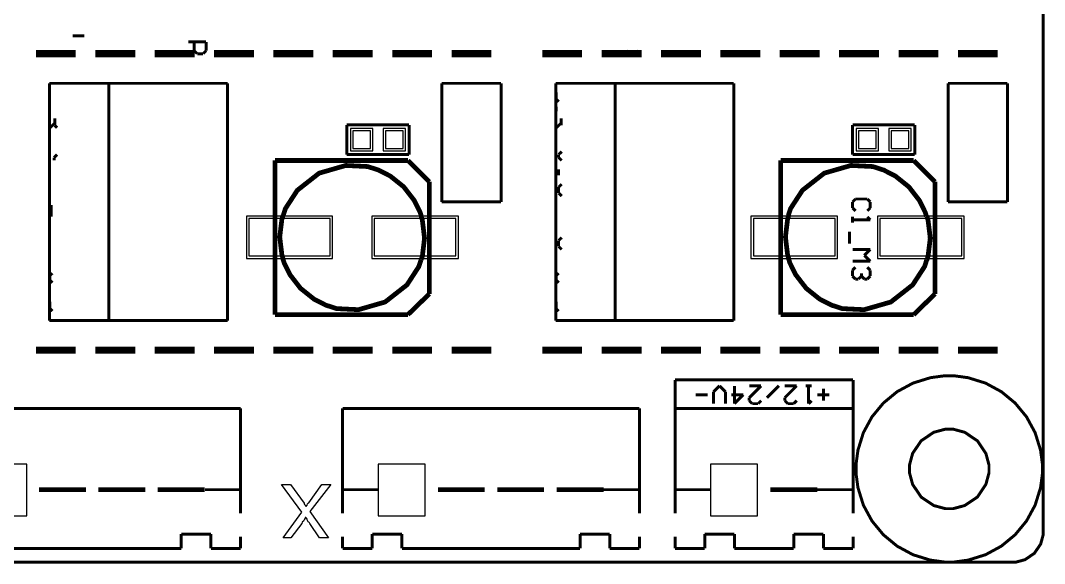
# Model space of a CAD drawing. Extents: x -110 to 1, y -84 to 0.
# Drawn here: x -43.24 to 0.58, y -83.92 to -60.68 of the extents above; entities that cross this region are included whole.
import ezdxf

# ---------------------------------------------------------------- set-up
doc = ezdxf.new("R2010")
doc.units = 0
doc.header["$MEASUREMENT"] = 0

msp = doc.modelspace()

# ---------------------------------------------------------------- linework, layer by layer
at = {"color": 0}
for points, const_width in [([(0.518, -1.131), (0.518, -82.587)], 0.127), ([(-41.72, -61.95), (-41.72, -62.255)], 1.702), ([(-41.008, -61.341), (-40.501, -61.341)], 0.127), ([(-39.18, -61.95), (-39.18, -62.255)], 1.702), ([(-36.64, -61.95), (-36.64, -62.255)], 1.702), ([(-34.1, -61.95), (-34.1, -62.255)], 1.702), ([(-31.561, -61.95), (-31.561, -62.255)], 1.702), ([(-29.021, -61.95), (-29.021, -62.255)], 1.702), ([(-26.481, -61.95), (-26.481, -62.255)], 1.702), ([(-23.941, -61.95), (-23.941, -62.255)], 1.702), ([(-20.055, -61.95), (-20.055, -62.255)], 1.702), ([(-17.515, -61.95), (-17.515, -62.255)], 1.702), ([(-14.975, -61.95), (-14.975, -62.255)], 1.702), ([(-12.436, -61.95), (-12.436, -62.255)], 1.702), ([(-9.896, -61.95), (-9.896, -62.255)], 1.702), ([(-7.356, -61.95), (-7.356, -62.255)], 1.702), ([(-4.816, -61.95), (-4.816, -62.255)], 1.702), ([(-2.276, -61.95), (-2.276, -62.255)], 1.702), ([(-36.056, -61.595), (-35.294, -61.595)], 0.127), ([(-35.802, -61.975), (-35.802, -61.595)], 0.127), ([(-35.294, -61.595), (-35.294, -61.975)], 0.127), ([(-35.675, -62.102), (-35.802, -61.975)], 0.127), ([(-35.421, -62.102), (-35.675, -62.102)], 0.127), ([(-35.294, -61.975), (-35.421, -62.102)], 0.127), ([(-17.16, -62.102), (-17.287, -61.975)], 0.127), ([(-16.906, -62.102), (-17.16, -62.102)], 0.127), ([(-16.779, -61.975), (-16.906, -62.102)], 0.127), ([(-41.999, -63.371), (-41.999, -73.525)], 0.127), ([(-39.459, -63.371), (-41.999, -63.371)], 0.127), ([(-39.459, -63.371), (-39.459, -73.525)], 0.127), ([(-39.459, -63.371), (-39.459, -73.525)], 0.127), ([(-34.379, -63.371), (-39.459, -63.371)], 0.127), ([(-34.379, -63.371), (-34.379, -73.525)], 0.127), ([(-25.211, -63.371), (-25.211, -68.448)], 0.127), ([(-22.671, -63.371), (-25.211, -63.371)], 0.127), ([(-22.671, -63.371), (-22.671, -68.448)], 0.127), ([(-20.335, -63.371), (-20.335, -73.525)], 0.127), ([(-17.795, -63.371), (-20.335, -63.371)], 0.127), ([(-17.795, -63.371), (-17.795, -73.525)], 0.127), ([(-17.795, -63.371), (-17.795, -73.525)], 0.127), ([(-12.715, -63.371), (-17.795, -63.371)], 0.127), ([(-12.715, -63.371), (-12.715, -73.525)], 0.127), ([(-3.546, -63.371), (-3.546, -68.448)], 0.127), ([(-1.006, -63.371), (-3.546, -63.371)], 0.127), ([(-1.006, -63.371), (-1.006, -68.448)], 0.127), ([(-20.309, -63.752), (-20.309, -64.057)], 0.127), ([(-20.309, -64.057), (-20.208, -64.158)], 0.127), ([(-20.309, -64.463), (-20.309, -64.362)], 0.127), ([(-20.309, -64.362), (-20.309, -64.564)], 0.127), ([(-41.771, -65.174), (-41.771, -64.869)], 0.127), ([(-20.106, -65.174), (-20.106, -64.869)], 0.127), ([(-41.771, -65.072), (-41.974, -65.275)], 0.127), ([(-41.669, -65.275), (-41.771, -65.174)], 0.127), ([(-29.274, -65.148), (-29.274, -66.418)], 0.127), ([(-26.608, -65.148), (-29.274, -65.148)], 0.127), ([(-26.608, -65.148), (-26.608, -66.418)], 0.127), ([(-20.106, -65.072), (-20.309, -65.275)], 0.127), ([(-7.635, -65.148), (-7.635, -66.418)], 0.127), ([(-4.969, -65.148), (-7.635, -65.148)], 0.127), ([(-4.969, -65.148), (-4.969, -66.418)], 0.127), ([(-41.796, -66.545), (-41.669, -66.418)], 0.127), ([(-41.796, -66.672), (-41.796, -66.545)], 0.127), ([(-32.348, -66.672), (-32.348, -68.88)], 0.203), ([(-26.659, -66.672), (-32.348, -66.672)], 0.203), ([(-26.608, -66.418), (-29.274, -66.418)], 0.127), ([(-26.659, -66.672), (-25.744, -67.585)], 0.203), ([(-20.208, -66.418), (-20.08, -66.291)], 0.127), ([(-20.208, -66.545), (-20.208, -66.418)], 0.127), ([(-20.08, -66.672), (-20.208, -66.545)], 0.127), ([(-10.708, -66.672), (-10.708, -68.88)], 0.203), ([(-5.019, -66.672), (-10.708, -66.672)], 0.203), ([(-4.969, -66.418), (-7.635, -66.418)], 0.127), ([(-5.019, -66.672), (-4.105, -67.585)], 0.203), ([(-31.995, -69.019), (-31.902, -68.733), (-31.392, -67.948), (-30.458, -67.215), (-29.316, -66.885), (-28.38, -66.932), (-28.094, -67.024), (-27.917, -67.081), (-27.414, -67.339), (-26.837, -67.801), (-26.385, -68.385), (-26.136, -68.892), (-26.082, -69.069)], 0.203), ([(-20.208, -67.052), (-20.208, -67.306)], 0.127), ([(-10.381, -69.019), (-10.288, -68.733), (-9.778, -67.948), (-8.844, -67.215), (-7.703, -66.885), (-6.767, -66.932), (-6.48, -67.024), (-6.303, -67.081), (-5.8, -67.339), (-5.223, -67.801), (-4.771, -68.385), (-4.522, -68.892), (-4.468, -69.069)], 0.203), ([(-20.208, -67.306), (-20.208, -67.179)], 0.127), ([(-25.744, -67.585), (-25.744, -68.88)], 0.203), ([(-20.208, -67.813), (-20.08, -67.687)], 0.127), ([(-20.208, -68.067), (-20.208, -67.813)], 0.127), ([(-4.105, -67.585), (-4.105, -68.88)], 0.203), ([(-20.08, -68.194), (-20.208, -68.067)], 0.127), ([(-7.508, -68.321), (-7.635, -68.448)], 0.127), ([(-7.001, -68.321), (-7.508, -68.321)], 0.127), ([(-6.874, -68.448), (-7.001, -68.321)], 0.127), ([(-41.923, -68.575), (-41.923, -69.083)], 0.127), ([(-32.348, -68.88), (-32.348, -71.088)], 0.203), ([(-25.744, -68.88), (-25.744, -71.088)], 0.203), ([(-22.671, -68.448), (-25.211, -68.448)], 0.127), ([(-20.335, -68.448), (-20.335, -68.956)], 0.127), ([(-10.708, -68.88), (-10.708, -71.088)], 0.203), ([(-7.635, -68.448), (-7.635, -68.702)], 0.127), ([(-7.635, -68.702), (-7.508, -68.829)], 0.127), ([(-7.001, -68.829), (-6.874, -68.702)], 0.127), ([(-6.874, -68.702), (-6.874, -68.448)], 0.127), ([(-4.105, -68.88), (-4.105, -71.088)], 0.203), ([(-1.006, -68.448), (-3.546, -68.448)], 0.127), ([(-32.003, -70.873), (-32.05, -70.722), (-32.144, -69.946), (-32.05, -69.171), (-32.003, -69.019)], 0.203), ([(-26.09, -69.07), (-26.042, -69.221), (-25.948, -69.997), (-26.042, -70.773), (-26.09, -70.923)], 0.203), ([(-10.364, -70.873), (-10.411, -70.722), (-10.505, -69.946), (-10.411, -69.171), (-10.364, -69.019)], 0.203), ([(-7.635, -69.083), (-7.635, -69.337)], 0.127), ([(-7.635, -69.337), (-7.635, -69.21)], 0.127), ([(-7.635, -69.21), (-6.874, -69.21)], 0.127), ([(-6.874, -69.21), (-7.001, -69.083)], 0.127), ([(-4.45, -69.07), (-4.403, -69.221), (-4.308, -69.997), (-4.403, -70.773), (-4.45, -70.923)], 0.203), ([(-7.762, -69.717), (-7.762, -70.225)], 0.127), ([(-20.208, -70.098), (-20.08, -69.971)], 0.127), ([(-20.208, -70.352), (-20.208, -70.098)], 0.127), ([(-20.08, -70.479), (-20.208, -70.352)], 0.127), ([(-7.635, -70.479), (-6.874, -70.479)], 0.127), ([(-6.874, -70.479), (-7.128, -70.733)], 0.127), ([(-26.098, -70.923), (-26.19, -71.21), (-26.7, -71.996), (-27.634, -72.728), (-28.775, -73.057), (-29.711, -73.011), (-29.998, -72.918), (-30.175, -72.862), (-30.678, -72.604), (-31.255, -72.143), (-31.707, -71.558), (-31.956, -71.051), (-32.011, -70.873)], 0.203), ([(-4.458, -70.923), (-4.55, -71.21), (-5.06, -71.996), (-5.995, -72.728), (-7.136, -73.057), (-8.072, -73.011), (-8.359, -72.918), (-8.536, -72.862), (-9.039, -72.604), (-9.616, -72.143), (-10.068, -71.558), (-10.317, -71.051), (-10.371, -70.873)], 0.203), ([(-6.874, -70.987), (-7.635, -70.987)], 0.127), ([(-7.128, -70.733), (-6.874, -70.987)], 0.127), ([(-32.348, -71.088), (-32.348, -73.271)], 0.203), ([(-25.744, -71.088), (-25.744, -72.382)], 0.203), ([(-10.708, -71.088), (-10.708, -73.271)], 0.203), ([(-7.635, -71.367), (-7.508, -71.241)], 0.127), ([(-7.635, -71.621), (-7.635, -71.367)], 0.127), ([(-7.001, -71.241), (-6.874, -71.367)], 0.127), ([(-6.874, -71.367), (-6.874, -71.621)], 0.127), ([(-4.105, -71.088), (-4.105, -72.382)], 0.203), ([(-41.872, -71.495), (-41.974, -71.596)], 0.127), ([(-41.974, -71.596), (-41.974, -71.799)], 0.127), ([(-41.974, -71.799), (-41.872, -71.901)], 0.127), ([(-20.208, -71.495), (-20.309, -71.596)], 0.127), ([(-20.309, -71.596), (-20.309, -71.799)], 0.127), ([(-20.309, -71.799), (-20.208, -71.901)], 0.127), ([(-7.508, -71.748), (-7.635, -71.621)], 0.127), ([(-7.381, -71.748), (-7.508, -71.748)], 0.127), ([(-7.254, -71.621), (-7.381, -71.748)], 0.127), ([(-7.254, -71.621), (-7.254, -71.495)], 0.127), ([(-7.254, -71.495), (-7.254, -71.621)], 0.127), ([(-7.128, -71.748), (-7.254, -71.621)], 0.127), ([(-7.001, -71.748), (-7.128, -71.748)], 0.127), ([(-6.874, -71.621), (-7.001, -71.748)], 0.127), ([(-25.744, -72.382), (-26.659, -73.271)], 0.203), ([(-4.105, -72.382), (-5.019, -73.271)], 0.203), ([(-41.974, -72.713), (-41.974, -73.017)], 0.127), ([(-20.309, -72.713), (-20.309, -73.017)], 0.127), ([(-41.974, -73.017), (-41.872, -73.119)], 0.127), ([(-26.659, -73.271), (-32.348, -73.271)], 0.203), ([(-20.309, -73.017), (-20.208, -73.119)], 0.127), ([(-5.019, -73.271), (-10.708, -73.271)], 0.203), ([(-39.459, -73.525), (-41.999, -73.525)], 0.127), ([(-34.379, -73.525), (-39.459, -73.525)], 0.127), ([(-17.795, -73.525), (-20.335, -73.525)], 0.127), ([(-12.715, -73.525), (-17.795, -73.525)], 0.127), ([(-41.72, -74.642), (-41.72, -74.946)], 1.702), ([(-39.18, -74.642), (-39.18, -74.946)], 1.702), ([(-36.64, -74.642), (-36.64, -74.946)], 1.702), ([(-34.1, -74.642), (-34.1, -74.946)], 1.702), ([(-31.561, -74.642), (-31.561, -74.946)], 1.702), ([(-29.021, -74.642), (-29.021, -74.946)], 1.702), ([(-26.481, -74.642), (-26.481, -74.946)], 1.702), ([(-23.941, -74.642), (-23.941, -74.946)], 1.702), ([(-20.055, -74.642), (-20.055, -74.946)], 1.702), ([(-17.515, -74.642), (-17.515, -74.946)], 1.702), ([(-14.975, -74.642), (-14.975, -74.946)], 1.702), ([(-12.436, -74.642), (-12.436, -74.946)], 1.702), ([(-9.896, -74.642), (-9.896, -74.946)], 1.702), ([(-7.356, -74.642), (-7.356, -74.946)], 1.702), ([(-4.816, -74.642), (-4.816, -74.946)], 1.702), ([(-2.276, -74.642), (-2.276, -74.946)], 1.702), ([(-15.229, -76.064), (-15.229, -77.282)], 0.127), ([(-7.61, -76.064), (-15.229, -76.064)], 0.127), ([(-7.61, -76.064), (-7.61, -77.282)], 0.127), ([(-13.833, -76.698), (-14.341, -76.698)], 0.127), ([(-13.324, -76.317), (-13.579, -76.571)], 0.127), ([(-13.579, -76.571), (-13.579, -77.079)], 0.127), ([(-13.071, -76.571), (-13.324, -76.317)], 0.127), ([(-13.071, -77.079), (-13.071, -76.571)], 0.127), ([(-12.309, -76.698), (-12.817, -76.698)], 0.127), ([(-12.69, -76.317), (-12.69, -77.079)], 0.127), ([(-12.69, -77.079), (-12.309, -76.698)], 0.127), ([(-12.055, -76.317), (-11.547, -76.317)], 0.127), ([(-11.547, -76.317), (-12.055, -76.825)], 0.127), ([(-10.785, -76.317), (-11.293, -76.825)], 0.127), ([(-10.531, -76.317), (-10.023, -76.317)], 0.127), ([(-10.023, -76.317), (-10.531, -76.825)], 0.127), ([(-9.388, -76.317), (-9.642, -76.317)], 0.127), ([(-9.642, -76.317), (-9.515, -76.317)], 0.127), ([(-9.515, -76.317), (-9.515, -77.079)], 0.127), ([(-8.626, -76.698), (-9.134, -76.698)], 0.127), ([(-8.88, -76.952), (-8.88, -76.444)], 0.127), ([(-12.055, -76.825), (-12.055, -76.952)], 0.127), ([(-12.055, -76.952), (-11.928, -77.079)], 0.127), ([(-11.928, -77.079), (-11.674, -77.079)], 0.127), ([(-11.674, -77.079), (-11.547, -76.952)], 0.127), ([(-10.531, -76.825), (-10.531, -76.952)], 0.127), ([(-10.531, -76.952), (-10.404, -77.079)], 0.127), ([(-10.404, -77.079), (-10.15, -77.079)], 0.127), ([(-10.15, -77.079), (-10.023, -76.952)], 0.127), ([(-9.515, -77.079), (-9.388, -76.952)], 0.127), ([(-33.821, -77.282), (-46.52, -77.282)], 0.127), ([(-33.821, -77.282), (-33.821, -81.775)], 0.127), ([(-29.453, -77.282), (-29.453, -81.775)], 0.127), ([(-16.753, -77.282), (-29.453, -77.282)], 0.127), ([(-16.753, -77.282), (-16.753, -81.775)], 0.127), ([(-15.229, -77.282), (-15.229, -81.775)], 0.127), ([(-7.61, -77.282), (-15.229, -77.282)], 0.127), ([(-7.61, -77.282), (-7.61, -81.775)], 0.127), ([(-41.44, -80.658), (-41.44, -80.861)], 2.006), ([(-38.901, -80.658), (-38.901, -80.861)], 2.006), ([(-36.361, -80.658), (-36.361, -80.861)], 2.006), ([(-24.373, -80.658), (-24.373, -80.861)], 2.006), ([(-21.833, -80.658), (-21.833, -80.861)], 2.006), ([(-19.293, -80.658), (-19.293, -80.861)], 2.006), ([(-10.15, -80.658), (-10.15, -80.861)], 2.006), ([(-33.821, -80.759), (-35.345, -80.759)], 0.127), ([(-27.929, -80.759), (-29.453, -80.759)], 0.127), ([(-16.753, -80.759), (-18.277, -80.759)], 0.127), ([(-13.706, -80.759), (-15.229, -80.759)], 0.127), ([(-7.61, -80.759), (-9.134, -80.759)], 0.127), ([(-36.361, -82.663), (-36.361, -83.272)], 0.127), ([(-35.091, -82.663), (-36.361, -82.663)], 0.127), ([(-35.091, -82.663), (-35.091, -83.272)], 0.127), ([(-33.821, -82.765), (-33.821, -83.272)], 0.127), ([(-29.453, -82.765), (-29.453, -83.272)], 0.127), ([(-26.913, -82.663), (-28.183, -82.663)], 0.127), ([(-28.183, -82.663), (-28.183, -83.272)], 0.127), ([(-26.913, -82.663), (-26.913, -83.272)], 0.127), ([(-19.293, -82.663), (-19.293, -83.272)], 0.127), ([(-18.023, -82.663), (-19.293, -82.663)], 0.127), ([(-18.023, -82.663), (-18.023, -83.272)], 0.127), ([(-16.753, -82.765), (-16.753, -83.272)], 0.127), ([(-15.229, -82.765), (-15.229, -83.272)], 0.127), ([(-12.69, -82.663), (-13.96, -82.663)], 0.127), ([(-13.96, -82.663), (-13.96, -83.272)], 0.127), ([(-12.69, -82.663), (-12.69, -83.272)], 0.127), ([(-8.88, -82.663), (-10.15, -82.663)], 0.127), ([(-10.15, -82.663), (-10.15, -83.272)], 0.127), ([(-8.88, -82.663), (-8.88, -83.272)], 0.127), ([(-7.61, -82.765), (-7.61, -83.272)], 0.127), ([(0.518, -82.587), (0.518, -82.71), (0.418, -83.081), (0.146, -83.484), (-0.258, -83.757), (-0.628, -83.856), (-0.752, -83.856)], 0.127), ([(-36.361, -83.272), (-43.981, -83.272)], 0.127), ([(-33.821, -83.272), (-35.091, -83.272)], 0.127), ([(-28.183, -83.272), (-29.453, -83.272)], 0.127), ([(-19.293, -83.272), (-26.913, -83.272)], 0.127), ([(-16.753, -83.272), (-18.023, -83.272)], 0.127), ([(-13.96, -83.272), (-15.229, -83.272)], 0.127), ([(-10.15, -83.272), (-12.69, -83.272)], 0.127), ([(-7.61, -83.272), (-8.88, -83.272)], 0.127), ([(-0.752, -83.856), (-108.213, -83.856)], 0.127)]:
    msp.add_lwpolyline(points, dxfattribs=dict(at, const_width=const_width))
for points, const_width in [([(-40.729, -64.641), (-40.729, -64.641)], 1.702), ([(-38.19, -64.641), (-38.19, -64.641)], 1.702), ([(-35.65, -64.641), (-35.65, -64.641)], 1.702), ([(-23.941, -64.641), (-23.941, -64.641)], 1.702), ([(-19.065, -64.641), (-19.065, -64.641)], 1.702), ([(-16.525, -64.641), (-16.525, -64.641)], 1.702), ([(-13.985, -64.641), (-13.985, -64.641)], 1.702), ([(-2.276, -64.641), (-2.276, -64.641)], 1.702), ([(-40.729, -67.179), (-40.729, -67.179)], 1.702), ([(-38.19, -67.179), (-38.19, -67.179)], 1.702), ([(-35.65, -67.179), (-35.65, -67.179)], 1.702), ([(-23.941, -67.179), (-23.941, -67.179)], 1.702), ([(-19.065, -67.179), (-19.065, -67.179)], 1.702), ([(-16.525, -67.179), (-16.525, -67.179)], 1.702), ([(-13.985, -67.179), (-13.985, -67.179)], 1.702), ([(-2.276, -67.179), (-2.276, -67.179)], 1.702), ([(-41.034, -67.306), (-41.034, -67.306)], 0.127), ([(-40.729, -69.717), (-40.729, -69.717)], 1.702), ([(-38.19, -69.717), (-38.19, -69.717)], 1.702), ([(-35.65, -69.717), (-35.65, -69.717)], 1.702), ([(-19.065, -69.717), (-19.065, -69.717)], 1.702), ([(-16.525, -69.717), (-16.525, -69.717)], 1.702), ([(-13.985, -69.717), (-13.985, -69.717)], 1.702), ([(-6.874, -69.21), (-6.874, -69.21)], 0.127), ([(-40.729, -72.256), (-40.729, -72.256)], 1.702), ([(-38.19, -72.256), (-38.19, -72.256)], 1.702), ([(-35.65, -72.256), (-35.65, -72.256)], 1.702), ([(-19.065, -72.256), (-19.065, -72.256)], 1.702), ([(-16.525, -72.256), (-16.525, -72.256)], 1.702), ([(-13.985, -72.256), (-13.985, -72.256)], 1.702), ([(-7.128, -71.748), (-7.128, -71.748)], 0.127), ([(-7.128, -71.748), (-7.128, -71.748)], 0.127), ([(-7.128, -71.748), (-7.128, -71.748)], 0.127), ([(-7.483, -79.871), (-7.483, -80.072), (-7.402, -80.674), (-7.17, -81.422), (-6.802, -82.099), (-6.315, -82.689), (-5.725, -83.176), (-5.047, -83.543), (-4.299, -83.775), (-3.696, -83.856), (-3.495, -83.856), (-3.294, -83.856), (-2.692, -83.775), (-1.943, -83.543), (-1.266, -83.176), (-0.676, -82.689), (-0.189, -82.099), (0.179, -81.422), (0.411, -80.674), (0.492, -80.072), (0.492, -79.871), (0.492, -79.67), (0.411, -79.068), (0.179, -78.32), (-0.189, -77.643), (-0.676, -77.053), (-1.266, -76.566), (-1.943, -76.199), (-2.692, -75.967), (-3.294, -75.885), (-3.495, -75.885), (-3.696, -75.885), (-4.299, -75.967), (-5.047, -76.199), (-5.725, -76.566), (-6.315, -77.053), (-6.802, -77.643), (-7.17, -78.32), (-7.402, -79.068), (-7.483, -79.67), (-7.483, -79.871)], 0.127), ([(-9.515, -77.079), (-9.515, -77.079)], 0.127), ([(-5.197, -79.871), (-5.197, -80.037), (-5.063, -80.533), (-4.699, -81.074), (-4.158, -81.438), (-3.661, -81.572), (-3.495, -81.572), (-3.33, -81.572), (-2.833, -81.438), (-2.292, -81.074), (-1.928, -80.533), (-1.794, -80.037), (-1.794, -79.871), (-1.794, -79.706), (-1.928, -79.209), (-2.292, -78.668), (-2.833, -78.304), (-3.33, -78.17), (-3.495, -78.17), (-3.661, -78.17), (-4.158, -78.304), (-4.699, -78.668), (-5.063, -79.209), (-5.197, -79.706), (-5.197, -79.871)], 0.127)]:
    msp.add_lwpolyline(points, close=True, dxfattribs=dict(at, const_width=const_width))
for points in [[(-28.157, -66.265), (-28.157, -65.301), (-29.122, -65.301), (-29.122, -66.265), (-28.157, -66.265)], [(-28.259, -66.164), (-28.259, -65.402), (-29.021, -65.402), (-29.021, -66.164), (-28.259, -66.164)], [(-26.76, -66.265), (-26.76, -65.301), (-27.725, -65.301), (-27.725, -66.265), (-26.76, -66.265)], [(-26.862, -66.164), (-26.862, -65.402), (-27.624, -65.402), (-27.624, -66.164), (-26.862, -66.164)], [(-6.518, -66.265), (-6.518, -65.301), (-7.483, -65.301), (-7.483, -66.265), (-6.518, -66.265)], [(-6.62, -66.164), (-6.62, -65.402), (-7.381, -65.402), (-7.381, -66.164), (-6.62, -66.164)], [(-5.121, -66.265), (-5.121, -65.301), (-6.086, -65.301), (-6.086, -66.265), (-5.121, -66.265)], [(-5.223, -66.164), (-5.223, -65.402), (-5.984, -65.402), (-5.984, -66.164), (-5.223, -66.164)], [(-33.567, -69.058), (-33.567, -70.86), (-29.884, -70.86), (-29.884, -69.058), (-33.567, -69.058)], [(-33.466, -69.159), (-33.466, -70.758), (-29.986, -70.758), (-29.986, -69.159), (-33.466, -69.159)], [(-28.208, -69.058), (-28.208, -70.86), (-24.5, -70.86), (-24.5, -69.058), (-28.208, -69.058)], [(-28.106, -69.159), (-28.106, -70.758), (-24.602, -70.758), (-24.602, -69.159), (-28.106, -69.159)], [(-11.979, -69.058), (-11.979, -70.86), (-8.271, -70.86), (-8.271, -69.058), (-11.979, -69.058)], [(-11.877, -69.159), (-11.877, -70.758), (-8.372, -70.758), (-8.372, -69.159), (-11.877, -69.159)], [(-6.569, -69.058), (-6.569, -70.86), (-2.861, -70.86), (-2.861, -69.058), (-6.569, -69.058)], [(-6.467, -69.159), (-6.467, -70.758), (-2.962, -70.758), (-2.962, -69.159), (-6.467, -69.159)], [(-42.964, -81.876), (-42.964, -79.668), (-44.971, -79.668), (-44.971, -81.876), (-42.964, -81.876)], [(-25.922, -81.876), (-25.922, -79.668), (-27.929, -79.668), (-27.929, -81.876), (-25.922, -81.876)], [(-11.699, -81.876), (-11.699, -79.668), (-13.706, -79.668), (-13.706, -81.876), (-11.699, -81.876)], [(-29.96, -80.531), (-30.85, -81.699), (-30.062, -82.815), (-30.443, -82.815), (-30.85, -82.206), (-30.85, -82.206), (-30.85, -82.206), (-30.875, -82.181), (-30.9, -82.155), (-30.925, -82.13), (-30.951, -82.079), (-30.977, -82.028), (-31.002, -81.978), (-31.027, -81.953), (-31.027, -81.953), (-31.053, -81.953), (-31.053, -81.978), (-31.078, -82.028), (-31.104, -82.054), (-31.129, -82.105), (-31.179, -82.155), (-31.205, -82.206), (-31.662, -82.815), (-31.992, -82.815), (-31.205, -81.724), (-32.069, -80.531), (-31.688, -80.531), (-31.104, -81.343), (-31.104, -81.343), (-31.104, -81.343), (-31.104, -81.368), (-31.078, -81.394), (-31.053, -81.419), (-31.027, -81.47), (-31.027, -81.47), (-31.002, -81.47), (-31.002, -81.445), (-30.977, -81.419), (-30.951, -81.368), (-30.925, -81.343), (-30.9, -81.318), (-30.341, -80.531), (-29.96, -80.531)]]:
    msp.add_lwpolyline(points, close=True, dxfattribs=at)

doc.saveas('drawing.dxf')
